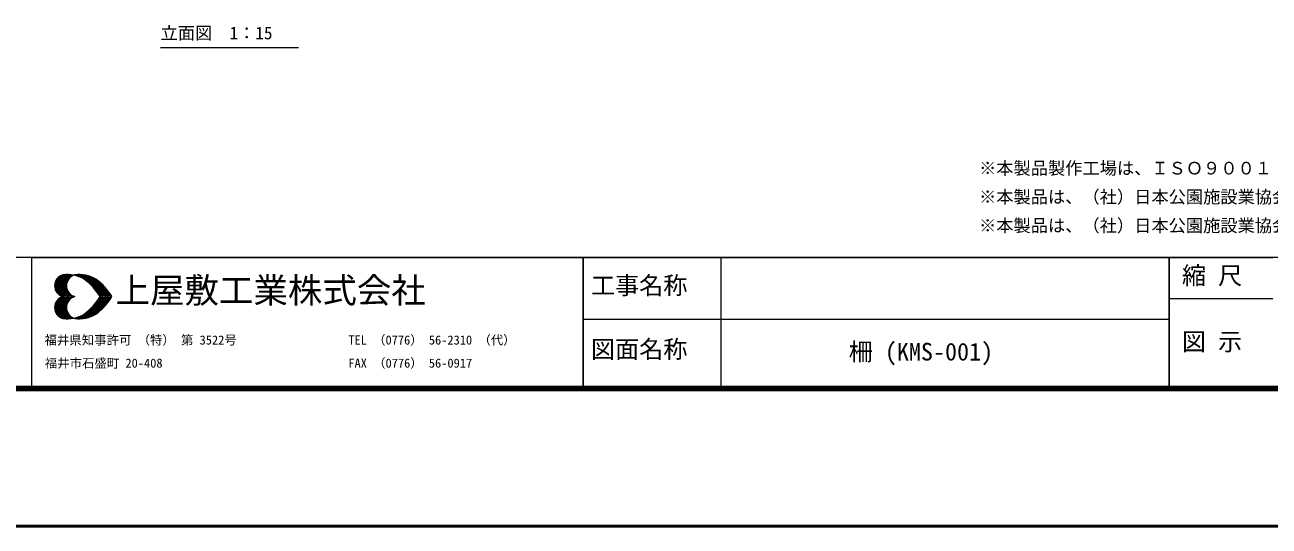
# Model space of a CAD drawing. Units: millimetres at full size, sheet at 1:15; details may follow other scales. Extents: x 0 to 6300, y 0 to 4455.
# Drawn here: x 2219 to 4927, y 0 to 1092 of the extents above; entities that cross this region are included whole.
import ezdxf
from ezdxf.enums import TextEntityAlignment as Align

# ---------------------------------------------------------------- set-up
doc = ezdxf.new("R2010")
doc.units = ezdxf.units.MM
doc.header["$LTSCALE"] = 15
doc.layers.add('D-DOC', color=7, linetype='Continuous')
for name, color, linetype, lineweight in [('D-STR-HTXT', 7, 'Continuous', 13), ('D-TTL', 2, 'Continuous', 140), ('D-TTL-FRAM', 2, 'Continuous', 13), ('D-TTL-LINE', 7, 'Continuous', 13), ('D-TTL-TXT', 7, 'Continuous', 13)]:
    doc.layers.add(name, color=color, linetype=linetype, lineweight=lineweight)
doc.styles.add('ＭＳ ゴシック', font='')
doc.styles.get('ＭＳ ゴシック').set_extended_font_data('MS Gothic')

msp = doc.modelspace()

# ---------------------------------------------------------------- linework, layer by layer
at = {"layer": 'D-STR-HTXT'}
msp.add_line((2514.66, 1043), (2814.66, 1043), dxfattribs=at)
at = {"layer": 'D-TTL'}
msp.add_line((300, 300), (6000, 300), dxfattribs=at)
at = {"layer": 'D-TTL', "lineweight": 50}
msp.add_line((0, 0), (6300, 0), dxfattribs=at)
at = {"layer": 'D-TTL-FRAM'}
for p, q in [((6000, 585), (300, 585)), ((300, 300), (6000, 300))]:
    msp.add_line(p, q, dxfattribs=at)
at = {"layer": 'D-TTL-LINE'}
for p, q in [((2234.42, 585), (3434.42, 585)), ((2234.42, 300), (2234.42, 585)), ((3434.42, 585), (3434.42, 300)), ((3434.42, 585), (4709.42, 585)), ((3434.42, 300), (3434.42, 585)), ((3734.42, 300), (3734.42, 585)), ((4709.42, 585), (4934.42, 585)), ((4709.42, 300), (4709.42, 585)), ((4709.42, 585), (4709.42, 300)), ((4934.42, 495), (4709.42, 495)), ((4709.42, 450), (3434.42, 450)), ((3434.42, 300), (2234.42, 300)), ((4709.42, 300), (3434.42, 300)), ((4934.42, 300), (4709.42, 300))]:
    msp.add_line(p, q, dxfattribs=at)
at = {"layer": 'D-TTL-TXT'}
for p, q in [((2284.05, 523.76), (2308.11, 547.82)), ((2284.36, 520.32), (2311.86, 547.82)), ((2284.36, 527.51), (2304.36, 547.5)), ((2284.98, 517.51), (2315.3, 547.82)), ((2285.61, 514.69), (2318.42, 547.5)), ((2285.92, 532.51), (2299.36, 546.25)), ((2286.86, 512.51), (2321.86, 547.19)), ((2293.42, 542.82), (2309.67, 526.57)), ((2295.61, 544.07), (2310.3, 529.38)), ((2297.8, 545.63), (2311.23, 532.19)), ((2300.3, 546.57), (2312.17, 534.69)), ((2303.11, 547.5), (2313.42, 536.88)), ((2306.23, 547.82), (2314.98, 538.75)), ((2309.67, 547.82), (2316.55, 540.94)), ((2313.11, 547.82), (2318.42, 542.5)), ((2316.86, 547.82), (2320.61, 544.07)), ((2320.61, 547.5), (2322.8, 545.32)), ((2323.73, 545.63), (2324.67, 546.88)), ((2324.98, 546.57), (2325.29, 546.57)), ((2327.48, 546.25), (2329.04, 547.5)), ((2327.79, 547.5), (2329.36, 545.63)), ((2330.29, 545.32), (2332.79, 547.82)), ((2331.23, 547.5), (2334.67, 544.07)), ((2333.11, 544.69), (2336.54, 547.82)), ((2334.67, 547.5), (2339.98, 542.19)), ((2335.92, 543.75), (2339.98, 547.82)), ((2338.11, 547.82), (2347.17, 538.44)), ((2338.42, 542.82), (2343.42, 547.82)), ((2340.92, 541.57), (2346.54, 547.19)), ((2341.54, 547.5), (2389.36, 500.01)), ((2343.11, 540.32), (2349.36, 546.88)), ((2345.29, 547.5), (2392.79, 500.01)), ((2345.61, 539.38), (2352.48, 546.25)), ((2347.79, 537.82), (2355.29, 545.63)), ((2349.36, 546.88), (2396.23, 500.01)), ((2349.67, 536.57), (2358.11, 544.69)), ((2351.86, 535.01), (2360.92, 544.07)), ((2353.73, 546.25), (2399.98, 500.01)), ((2353.73, 533.44), (2363.42, 542.82)), ((2355.92, 531.88), (2365.92, 541.88)), ((2358.73, 544.69), (2403.42, 500.01)), ((2364.04, 542.82), (2406.86, 500.01)), ((2284.05, 524.07), (2308.11, 500.01)), ((2284.36, 527.19), (2311.86, 500.01)), ((2284.36, 520.01), (2304.67, 500.01)), ((2284.98, 530.01), (2315.3, 500.01)), ((2285.61, 515.63), (2300.3, 500.63)), ((2285.92, 532.82), (2318.73, 500.01)), ((2287.17, 535.01), (2322.17, 500.01)), ((2288.11, 537.51), (2311.55, 514.38)), ((2288.11, 510.01), (2312.17, 534.07)), ((2289.67, 508.13), (2310.3, 528.76)), ((2289.98, 539.38), (2309.98, 519.38)), ((2291.23, 506.26), (2309.67, 524.69)), ((2291.55, 541.25), (2309.67, 523.13)), ((2293.11, 504.69), (2309.67, 521.26)), ((2295.3, 503.13), (2310.61, 518.44)), ((2297.48, 501.88), (2311.23, 515.63)), ((2357.79, 530.32), (2368.11, 540.94)), ((2359.67, 528.76), (2370.61, 539.69)), ((2361.23, 526.88), (2372.79, 538.44)), ((2363.11, 525.32), (2374.98, 536.88)), ((2364.98, 523.44), (2376.86, 535.63)), ((2366.54, 521.57), (2379.04, 534.07)), ((2368.42, 519.69), (2380.92, 532.19)), ((2369.98, 517.82), (2382.79, 530.63)), ((2370.92, 539.38), (2405.29, 505.32)), ((2371.54, 515.94), (2384.67, 529.07)), ((2373.11, 514.07), (2386.54, 527.51)), ((2374.67, 512.19), (2388.42, 525.63)), ((2376.23, 510.01), (2390.29, 523.76)), ((2377.79, 508.13), (2391.86, 522.19)), ((2379.04, 505.94), (2393.42, 520.32)), ((2380.61, 503.76), (2395.29, 518.44)), ((2381.86, 501.57), (2396.86, 516.57)), ((2383.73, 500.01), (2398.42, 514.69)), ((2385.29, 528.76), (2393.73, 520.01)), ((2284.05, 475.63), (2308.11, 499.69)), ((2284.36, 472.51), (2311.86, 499.69)), ((2284.36, 479.69), (2304.67, 499.69)), ((2284.98, 469.69), (2315.3, 499.69)), ((2285.61, 484.07), (2300.3, 499.07)), ((2285.92, 466.88), (2318.73, 499.69)), ((2287.17, 464.69), (2322.17, 499.69)), ((2288.11, 489.69), (2312.17, 465.63)), ((2289.67, 491.57), (2310.3, 470.94)), ((2291.23, 493.44), (2309.67, 475.01)), ((2293.11, 495.01), (2309.67, 478.44)), ((2295.3, 496.57), (2310.61, 481.26)), ((2297.48, 497.82), (2311.23, 484.07)), ((2299.98, 500.63), (2312.17, 513.13)), ((2299.98, 499.07), (2312.17, 486.57)), ((2302.48, 500.01), (2313.42, 510.63)), ((2302.48, 499.69), (2313.42, 489.07)), ((2306.23, 500.01), (2314.98, 508.76)), ((2306.23, 499.69), (2314.98, 490.94)), ((2309.67, 500.01), (2316.55, 506.88)), ((2309.67, 499.69), (2316.55, 492.82)), ((2313.11, 500.01), (2318.11, 505.01)), ((2313.11, 499.69), (2318.11, 494.69)), ((2316.55, 500.01), (2320.3, 503.44)), ((2316.55, 499.69), (2320.3, 496.26)), ((2320.3, 500.01), (2322.48, 502.19)), ((2320.3, 499.69), (2322.48, 497.51)), ((2323.73, 500.01), (2324.98, 500.94)), ((2323.73, 499.69), (2324.98, 498.76)), ((2324.67, 500.94), (2325.92, 500.01)), ((2324.67, 498.76), (2325.92, 499.69)), ((2327.17, 500.01), (2327.48, 500.01)), ((2327.17, 499.69), (2327.48, 499.69)), ((2341.54, 452.19), (2389.36, 499.69)), ((2345.29, 452.19), (2392.79, 499.69)), ((2349.36, 452.82), (2396.23, 499.69)), ((2353.73, 453.44), (2399.98, 499.69)), ((2358.73, 455.01), (2403.42, 499.69)), ((2364.04, 456.88), (2406.86, 499.69)), ((2370.92, 460.32), (2405.29, 494.38)), ((2374.67, 487.51), (2388.42, 474.07)), ((2376.23, 489.69), (2390.29, 475.94)), ((2377.79, 507.82), (2385.61, 500.01)), ((2377.79, 491.88), (2385.61, 499.69)), ((2377.79, 491.57), (2391.86, 477.51)), ((2379.04, 493.76), (2393.42, 479.38)), ((2380.61, 495.94), (2395.29, 481.26)), ((2381.86, 498.13), (2396.86, 483.13)), ((2383.73, 499.69), (2398.42, 485.01)), ((2387.17, 500.01), (2399.98, 512.51)), ((2387.17, 499.69), (2399.98, 487.19)), ((2390.92, 500.01), (2401.54, 510.63)), ((2390.92, 499.69), (2401.54, 489.07)), ((2394.36, 500.01), (2403.11, 508.44)), ((2394.36, 499.69), (2403.11, 491.26)), ((2397.79, 500.01), (2404.36, 506.57)), ((2397.79, 499.69), (2404.36, 493.13)), ((2401.23, 500.01), (2405.92, 504.38)), ((2401.23, 499.69), (2405.92, 495.32)), ((2404.98, 500.01), (2407.17, 502.19)), ((2404.98, 499.69), (2407.17, 497.51)), ((2408.42, 500.01), (2408.73, 500.01)), ((2408.42, 499.69), (2408.73, 499.69)), ((2284.05, 475.94), (2308.11, 451.88)), ((2284.36, 479.38), (2311.86, 451.88)), ((2284.36, 472.19), (2304.36, 452.19)), ((2284.98, 482.19), (2315.3, 451.88)), ((2285.61, 485.01), (2318.42, 452.19)), ((2285.92, 467.19), (2299.36, 453.44)), ((2286.86, 487.19), (2321.86, 452.51)), ((2288.11, 462.19), (2311.55, 485.32)), ((2289.98, 460.32), (2309.98, 480.32)), ((2291.55, 458.44), (2309.67, 476.57)), ((2293.42, 456.88), (2309.67, 473.13)), ((2295.61, 455.63), (2310.3, 470.32)), ((2297.8, 454.07), (2311.23, 467.51)), ((2300.3, 453.13), (2312.17, 465.01)), ((2303.11, 452.19), (2313.42, 462.82)), ((2306.23, 451.88), (2314.98, 460.94)), ((2338.11, 451.88), (2347.17, 461.26)), ((2345.61, 460.32), (2352.48, 453.44)), ((2347.79, 461.88), (2355.29, 454.07)), ((2349.67, 463.13), (2358.11, 455.01)), ((2351.86, 464.69), (2360.92, 455.63)), ((2353.73, 466.26), (2363.42, 456.88)), ((2355.92, 467.82), (2365.92, 457.82)), ((2357.79, 469.38), (2368.11, 458.76)), ((2359.67, 470.94), (2370.61, 460.01)), ((2361.23, 472.82), (2372.79, 461.26)), ((2363.11, 474.38), (2374.98, 462.82)), ((2364.98, 476.26), (2376.86, 464.07)), ((2366.54, 478.13), (2379.04, 465.63)), ((2368.42, 480.01), (2380.92, 467.51)), ((2369.98, 481.88), (2382.79, 469.07)), ((2371.54, 483.76), (2384.67, 470.63)), ((2373.11, 485.63), (2386.54, 472.19)), ((2385.29, 470.94), (2393.73, 479.69)), ((2309.67, 451.88), (2316.55, 458.76)), ((2313.11, 451.88), (2318.42, 457.19)), ((2316.86, 451.88), (2320.61, 455.63)), ((2320.61, 452.19), (2322.8, 454.38)), ((2323.73, 454.07), (2324.67, 452.82)), ((2324.98, 453.13), (2325.29, 453.13)), ((2327.48, 453.44), (2329.04, 452.19)), ((2327.79, 452.19), (2329.36, 454.07)), ((2330.29, 454.38), (2332.79, 451.88)), ((2331.23, 452.19), (2334.67, 455.63)), ((2333.11, 455.01), (2336.54, 451.88)), ((2334.67, 452.19), (2339.98, 457.51)), ((2335.92, 455.94), (2339.98, 451.88)), ((2338.42, 456.88), (2343.42, 451.88)), ((2340.92, 458.13), (2346.54, 452.51)), ((2343.11, 459.38), (2349.36, 452.82))]:
    msp.add_line(p, q, dxfattribs=at)
for centre, radius, start, end in [((2308.66, 523.69), 24.59, 105.2024, 254.7976), ((2311.78, 477.59), 70.48, 58.71735, 97.79751), ((2334.34, 523.69), 24.59, 105.2024, 254.7976), ((2337.45, 477.59), 70.48, 58.71735, 97.79751), ((2275.5, 436.05), 125.18, 30.69974, 54.3922), ((2301.17, 436.05), 125.18, 30.69974, 54.3922), ((2308.66, 476.23), 24.59, 105.2024, 254.7976), ((2334.34, 476.23), 24.59, 105.2024, 254.7976), ((2275.5, 563.87), 125.18, 305.6078, 329.30026), ((2301.17, 563.87), 125.18, 305.6078, 329.30026), ((2311.78, 522.33), 70.48, 262.20249, 301.28265), ((2337.45, 522.33), 70.48, 262.20249, 301.28265)]:
    msp.add_arc(centre, radius, start, end, dxfattribs=at)

# ---------------------------------------------------------------- texts
at = {"layer": 'D-DOC', "style": 'ＭＳ ゴシック'}
for s, p in [('※本製品製作工場は、ＩＳＯ９００１：２０００認証工場であること。', (4295.41, 793.57)), ('※本製品は、（社）日本公園施設業協会賠償責任保険\u3000加入製品とする。', (4295.41, 731.07)), ('※本製品は、（社）日本公園施設業協会SP・SPL表示認定企業の製品とする。\u3000', (4295.41, 668.57))]:
    msp.add_text(s, height=27.49, dxfattribs=at).set_placement(p, align=Align.TOP_LEFT)
at = {"layer": 'D-STR-HTXT', "style": 'ＭＳ ゴシック'}
msp.add_text('立面図\u30001：15', height=27.49, dxfattribs=at).set_placement((2514.66, 1088), align=Align.TOP_LEFT)
at = {"layer": 'D-TTL-TXT', "style": 'ＭＳ ゴシック'}
for s, height, p in [('縮 尺', 38.49, (4736.84, 515.15)), ('上屋敷工業株式会社', 54.99, (2416.7, 469.78)), ('工事名称', 38.49, (3450.94, 493.62)), ('福井県知事許可 （特） 第 3522号', 19.79, (2262.22, 389.65)), ('TEL （0776） 56-2310 （代）', 19.79, (2923.2, 389.65)), ('図面名称', 38.49, (3450.94, 354.72)), ('図 示', 38.49, (4736.84, 371.1)), ('柵 (KMS-001)', 38.49, (4011.73, 349.27)), ('福井市石盛町 20-408', 19.79, (2262.77, 339.28)), ('FAX （0776） 56-0917', 19.79, (2923.2, 339.28))]:
    msp.add_text(s, height=height, dxfattribs=at).set_placement(p, align=Align.BOTTOM_LEFT)

doc.saveas('drawing.dxf')
